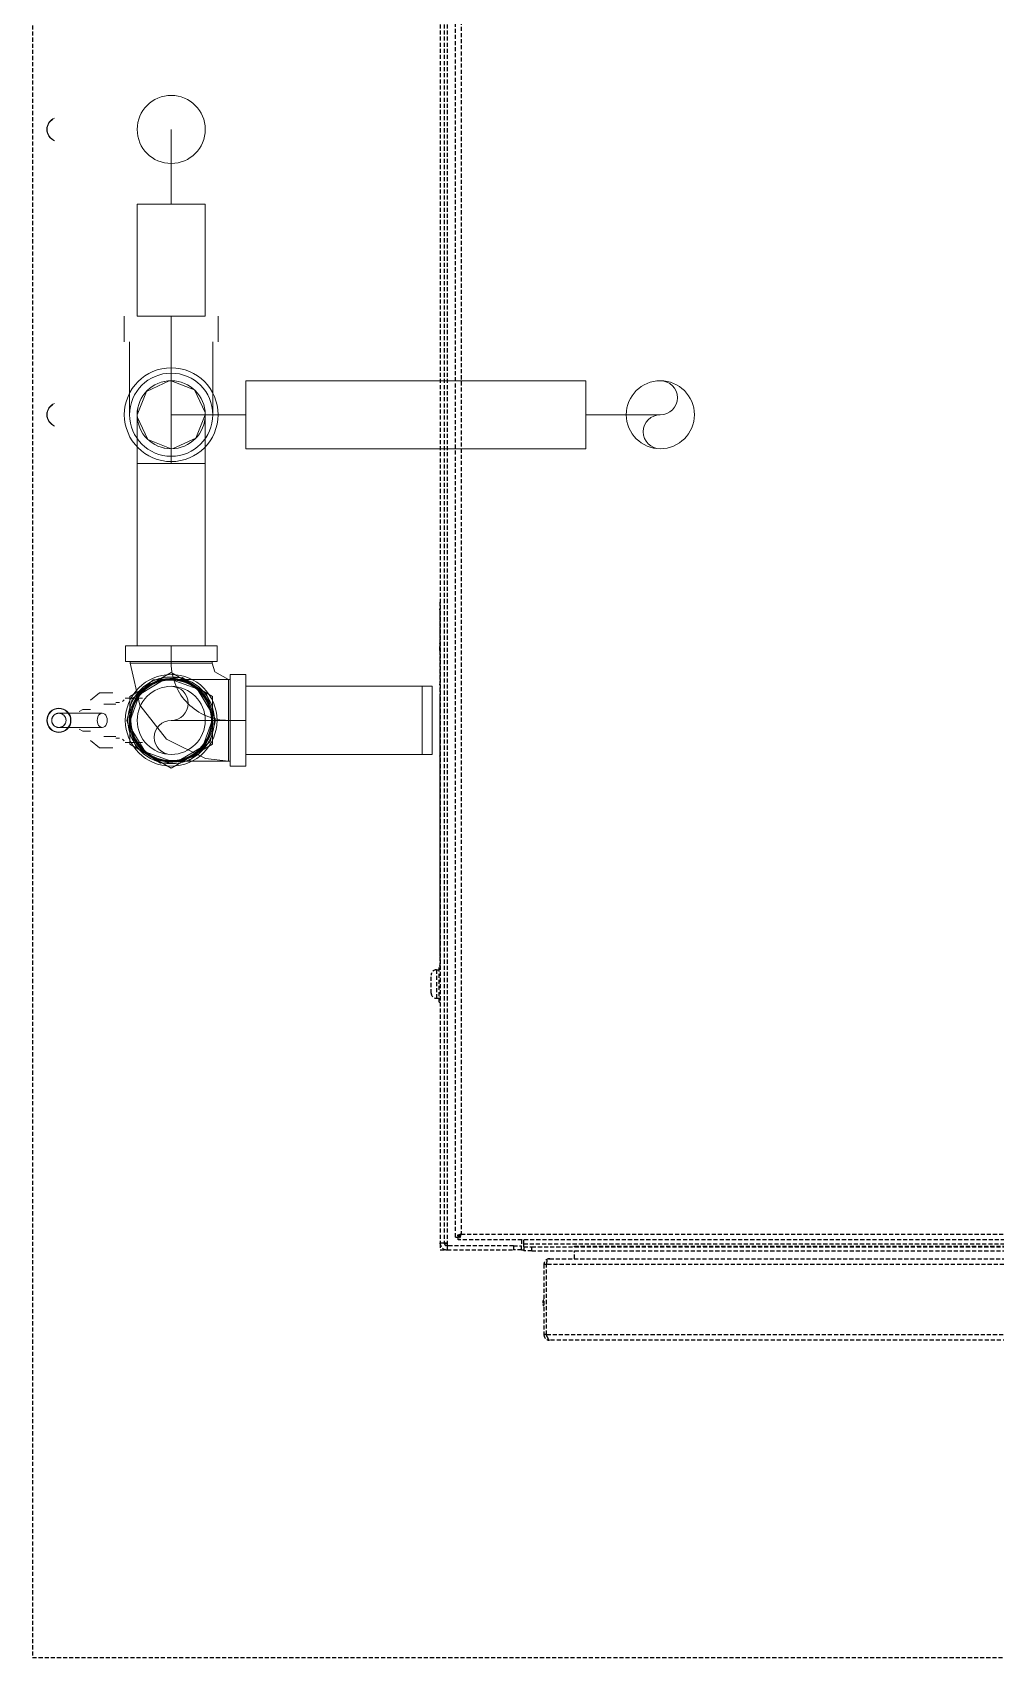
# Model space of a CAD drawing. Extents: x -76427 to 292734, y -42117 to 131250.
# Drawn here: x 6475 to 6948, y 10345 to 11142 of the extents above; entities that cross this region are included whole.
import ezdxf

# ---------------------------------------------------------------- set-up
doc = ezdxf.new("R2010")
doc.units = 0
doc.header["$LTSCALE"] = 10
doc.linetypes.add('XFM7P10PV$0$中心', pattern=[29.999999, 12, -6, 6, -6])
doc.linetypes.add('XFM7Q10PV-200K$0$18P6-XFM7QB2-PV$0$HIDDEN', pattern=[0.3, 0.2, -0.1])
for name, color, linetype, lineweight in [('XFM7P10PV$0$M-PIPE-12C CHILLED WATER RETURN', 252, 'Continuous', 9), ('XFM7P10PV$0$M-PIPE-12C CHILLED WATER SUPPLY', 252, 'Continuous', 9), ('XFM7P10PV$0$M-PIPE-CNTR-12C CHILLED WATER RETURN', 252, 'XFM7P10PV$0$中心', 9), ('XFM7P10PV$0$M-PIPE-CNTR-12C CHILLED WATER SUPPLY', 252, 'XFM7P10PV$0$中心', 9)]:
    doc.layers.add(name, color=color, linetype=linetype, lineweight=lineweight)
doc.layers.add('XFM7Q10PV-200K$0$PV-EQ(FUTURE)', color=252, linetype='XFM7Q10PV-200K$0$18P6-XFM7QB2-PV$0$HIDDEN')

# ---------------------------------------------------------------- blocks, each defined once
blk = doc.blocks.new('XFM7Q10PV-200K$0$PV-主機 - Mega-V57-CUB_L40')
for p, q in [((-798.96, 1444.4), (-790.08, 1444.4)), ((-922.02, 1440), (-925.02, 1440)), ((-925.02, 1440), (-925.02, 1436.5)), ((-925.02, 1436.5), (-925.02, 1404)), ((-923.02, 1436.5), (-925.02, 1436.5)), ((-923.02, 1404), (-923.02, 1436.5)), ((-921.52, 1436.5), (-923.02, 1436.5)), ((-922.02, 1439.96), (-922.02, 1440)), ((-922.02, 1440), (-921.52, 1440)), ((-922.02, 1436.5), (-922.02, 1437.91)), ((-921.52, 1440), (-921.52, 1438)), ((921.48, 1440), (-921.52, 1440)), ((-921.52, 1438), (-921.52, 1436.5)), ((921.48, 1438), (-921.52, 1438)), ((921.48, 1436.5), (-921.52, 1436.5)), ((-803.42, 1440.5), (-785.62, 1440.5)), ((-803.42, 1440.5), (-803.42, 1440)), ((-787.52, 1441.84), (-801.52, 1441.84)), ((-801.52, 1441.84), (-801.52, 1440.5)), ((-787.52, 1441.84), (-787.52, 1440.5)), ((-785.62, 1440.5), (-785.62, 1440)), ((-607.05, 1440.09), (-785.62, 1440.09)), ((-781.09, 1440.1), (-781.65, 1440.1)), ((-781.65, 1440.09), (-781.65, 1440.1)), ((-781.09, 1440.09), (-781.09, 1440.1)), ((-780.66, 1440.09), (-780.66, 1440.1)), ((-780.16, 1440.09), (-780.16, 1440.1)), ((-779.08, 1440.1), (-779.53, 1440.1)), ((-779.53, 1440.09), (-779.53, 1440.1)), ((-779.08, 1440.09), (-779.08, 1440.1)), ((-778.49, 1440.09), (-778.49, 1440.1)), ((-777.18, 1440.09), (-777.18, 1440.1)), ((-775.82, 1440.09), (-775.82, 1440.1)), ((-775.24, 1440.09), (-775.24, 1440.1)), ((-774.24, 1440.09), (-774.24, 1440.1)), ((-772.88, 1440.1), (-773.37, 1440.1)), ((-773.37, 1440.09), (-773.37, 1440.1)), ((-772.88, 1440.09), (-772.88, 1440.1)), ((-772.46, 1440.09), (-772.46, 1440.1)), ((-772.41, 1440.1), (-772.46, 1440.1)), ((-772.41, 1440.09), (-772.41, 1440.1)), ((-771.25, 1440.09), (-771.25, 1440.1)), ((-769.93, 1440.09), (-769.93, 1440.1)), ((-768.83, 1440.1), (-769.32, 1440.1)), ((-769.32, 1440.09), (-769.32, 1440.1)), ((-768.83, 1440.09), (-768.83, 1440.1)), ((-768.06, 1440.09), (-768.06, 1440.1)), ((-767.49, 1440.09), (-767.49, 1440.1)), ((-766.97, 1440.1), (-767.46, 1440.1)), ((-767.46, 1440.09), (-767.46, 1440.1)), ((-766.97, 1440.09), (-766.97, 1440.1)), ((-766.41, 1440.09), (-766.41, 1440.1)), ((-765.05, 1440.09), (-765.05, 1440.1)), ((-764.14, 1440.09), (-764.14, 1440.1)), ((-763.69, 1440.09), (-763.69, 1440.1)), ((-763.46, 1440.09), (-763.46, 1440.1)), ((-763.39, 1440.1), (-763.46, 1440.1)), ((-762.9, 1440.1), (-763.39, 1440.1)), ((-763.39, 1440.09), (-763.39, 1440.1)), ((-762.41, 1440.1), (-762.9, 1440.1)), ((-762.9, 1440.09), (-762.9, 1440.1)), ((-762.05, 1440.1), (-762.41, 1440.1)), ((-762.41, 1440.09), (-762.41, 1440.1)), ((-762.05, 1440.09), (-762.05, 1440.1)), ((-760.19, 1440.09), (-760.19, 1440.1)), ((-760.08, 1440.09), (-760.08, 1440.1)), ((-758.93, 1440.09), (-758.93, 1440.1)), ((-758.19, 1440.09), (-758.19, 1440.1)), ((-757.86, 1440.09), (-757.86, 1440.1)), ((-757.78, 1440.1), (-757.86, 1440.1)), ((-757.78, 1440.09), (-757.78, 1440.1)), ((-757.37, 1440.09), (-757.37, 1440.1)), ((-757.22, 1440.09), (-757.22, 1440.1)), ((-757.19, 1440.09), (-757.19, 1440.1)), ((-707.05, 1440.14), (-757.05, 1440.14)), ((-757.05, 1440.1), (-757.05, 1440.14)), ((-756.1, 1440.09), (-756.1, 1440.1)), ((-754.79, 1440.09), (-754.79, 1440.1)), ((-754.71, 1440.09), (-754.71, 1440.1)), ((-754.28, 1440.09), (-754.28, 1440.1)), ((-752.83, 1440.1), (-753.39, 1440.1)), ((-753.39, 1440.09), (-753.39, 1440.1)), ((-752.83, 1440.09), (-752.83, 1440.1)), ((-751.94, 1440.1), (-752.3, 1440.1)), ((-752.3, 1440.09), (-752.3, 1440.1)), ((-751.94, 1440.09), (-751.94, 1440.1)), ((-750.94, 1440.09), (-750.94, 1440.1)), ((-749.58, 1440.1), (-750.08, 1440.1)), ((-750.08, 1440.09), (-750.08, 1440.1)), ((-749.16, 1440.1), (-749.58, 1440.1)), ((-749.58, 1440.09), (-749.58, 1440.1)), ((-749.16, 1440.09), (-749.16, 1440.1)), ((-749.11, 1440.1), (-749.16, 1440.1)), ((-749.11, 1440.09), (-749.11, 1440.1)), ((-747.96, 1440.09), (-747.96, 1440.1)), ((-746.02, 1440.1), (-746.64, 1440.1)), ((-746.64, 1440.09), (-746.64, 1440.1)), ((-745.53, 1440.1), (-746.02, 1440.1)), ((-746.02, 1440.09), (-746.02, 1440.1)), ((-745.53, 1440.09), (-745.53, 1440.1)), ((-744.76, 1440.09), (-744.76, 1440.1)), ((-744.19, 1440.09), (-744.19, 1440.1)), ((-743.67, 1440.1), (-744.16, 1440.1)), ((-744.16, 1440.09), (-744.16, 1440.1)), ((-743.35, 1440.1), (-743.67, 1440.1)), ((-743.67, 1440.09), (-743.67, 1440.1)), ((-743.35, 1440.09), (-743.35, 1440.1)), ((-743.11, 1440.09), (-743.11, 1440.1)), ((-741.75, 1440.09), (-741.75, 1440.1)), ((-740.84, 1440.09), (-740.84, 1440.1)), ((-740.17, 1440.1), (-740.4, 1440.1)), ((-740.4, 1440.09), (-740.4, 1440.1)), ((-740.17, 1440.09), (-740.17, 1440.1)), ((-740.09, 1440.1), (-740.17, 1440.1)), ((-739.61, 1440.1), (-740.09, 1440.1)), ((-740.09, 1440.09), (-740.09, 1440.1)), ((-739.11, 1440.1), (-739.61, 1440.1)), ((-739.61, 1440.09), (-739.61, 1440.1)), ((-738.75, 1440.1), (-739.11, 1440.1)), ((-739.11, 1440.09), (-739.11, 1440.1)), ((-737.77, 1440.1), (-738.75, 1440.1)), ((-738.75, 1440.09), (-738.75, 1440.1)), ((-737.77, 1440.09), (-737.77, 1440.1)), ((-737.51, 1440.09), (-737.51, 1440.1)), ((-737.06, 1440.1), (-737.42, 1440.1)), ((-737.42, 1440.09), (-737.42, 1440.1)), ((-737.06, 1440.09), (-737.06, 1440.1)), ((-736.99, 1440.1), (-737.06, 1440.1)), ((-736.5, 1440.1), (-736.99, 1440.1)), ((-736.99, 1440.09), (-736.99, 1440.1)), ((-736.01, 1440.1), (-736.5, 1440.1)), ((-736.5, 1440.09), (-736.5, 1440.1)), ((-735.65, 1440.1), (-736.01, 1440.1)), ((-736.01, 1440.09), (-736.01, 1440.1)), ((-735.65, 1440.09), (-735.65, 1440.1)), ((-735.35, 1440.1), (-735.56, 1440.1)), ((-735.56, 1440.09), (-735.56, 1440.1)), ((-735.35, 1440.09), (-735.35, 1440.1)), ((-733.99, 1440.09), (-733.99, 1440.1)), ((-733.08, 1440.09), (-733.08, 1440.1)), ((-732.19, 1440.1), (-732.64, 1440.1)), ((-732.64, 1440.09), (-732.64, 1440.1)), ((-732.06, 1440.1), (-732.19, 1440.1)), ((-732.19, 1440.09), (-732.19, 1440.1)), ((-732.06, 1440.09), (-732.06, 1440.1)), ((-732.04, 1440.09), (-732.04, 1440.1)), ((-731.08, 1440.09), (-731.08, 1440.1)), ((-729.71, 1440.1), (-730.16, 1440.1)), ((-730.16, 1440.09), (-730.16, 1440.1)), ((-728.47, 1440.1), (-729.71, 1440.1)), ((-729.71, 1440.09), (-729.71, 1440.1)), ((-728.47, 1440.09), (-728.47, 1440.1)), ((-727.59, 1440.1), (-728.12, 1440.1)), ((-728.12, 1440.09), (-728.12, 1440.1)), ((-727.59, 1440.09), (-727.59, 1440.1)), ((-726.23, 1440.09), (-726.23, 1440.1)), ((-725.32, 1440.09), (-725.32, 1440.1)), ((-724.76, 1440.1), (-724.87, 1440.1)), ((-724.87, 1440.09), (-724.87, 1440.1)), ((-724.76, 1440.09), (-724.76, 1440.1)), ((-724.28, 1440.1), (-724.4, 1440.1)), ((-724.4, 1440.09), (-724.4, 1440.1)), ((-723.79, 1440.1), (-724.28, 1440.1)), ((-724.28, 1440.09), (-724.28, 1440.1)), ((-723.79, 1440.09), (-723.79, 1440.1)), ((-722.99, 1440.09), (-722.99, 1440.1)), ((-721.04, 1440.1), (-721.77, 1440.1)), ((-721.77, 1440.09), (-721.77, 1440.1)), ((-721.04, 1440.09), (-721.04, 1440.1)), ((-719.53, 1440.1), (-720.68, 1440.1)), ((-720.68, 1440.09), (-720.68, 1440.1)), ((-718.97, 1440.1), (-719.53, 1440.1)), ((-719.53, 1440.09), (-719.53, 1440.1)), ((-718.97, 1440.09), (-718.97, 1440.1)), ((-718.83, 1440.1), (-718.94, 1440.1)), ((-718.94, 1440.09), (-718.94, 1440.1)), ((-718.27, 1440.1), (-718.83, 1440.1)), ((-718.83, 1440.09), (-718.83, 1440.1)), ((-718.27, 1440.09), (-718.27, 1440.1)), ((-718.15, 1440.09), (-718.15, 1440.1)), ((-717, 1440.09), (-717, 1440.1)), ((-716.27, 1440.09), (-716.27, 1440.1)), ((-715.94, 1440.09), (-715.94, 1440.1)), ((-715.86, 1440.1), (-715.94, 1440.1)), ((-715.46, 1440.1), (-715.86, 1440.1)), ((-715.86, 1440.09), (-715.86, 1440.1)), ((-715.46, 1440.09), (-715.46, 1440.1)), ((-715.3, 1440.09), (-715.3, 1440.1)), ((-715.27, 1440.09), (-715.27, 1440.1)), ((-714.31, 1440.09), (-714.31, 1440.1)), ((-712.95, 1440.1), (-713.39, 1440.1)), ((-713.39, 1440.09), (-713.39, 1440.1)), ((-712.7, 1440.1), (-712.95, 1440.1)), ((-712.95, 1440.09), (-712.95, 1440.1)), ((-712.14, 1440.1), (-712.7, 1440.1)), ((-712.7, 1440.09), (-712.7, 1440.1)), ((-712.14, 1440.09), (-712.14, 1440.1)), ((-711.4, 1440.1), (-711.52, 1440.1)), ((-711.52, 1440.09), (-711.52, 1440.1)), ((-711.4, 1440.09), (-711.4, 1440.1)), ((-710.08, 1440.09), (-710.08, 1440.1)), ((-708.73, 1440.09), (-708.73, 1440.1)), ((-708.49, 1440.09), (-708.49, 1440.1)), ((-708.47, 1440.09), (-708.47, 1440.1)), ((-708.43, 1440.1), (-708.47, 1440.1)), ((-708.43, 1440.09), (-708.43, 1440.1)), ((-707.27, 1440.09), (-707.27, 1440.1)), ((-707.05, 1440.1), (-707.05, 1440.14)), ((-705.95, 1440.09), (-705.95, 1440.1)), ((-705.49, 1440.09), (-705.49, 1440.1)), ((-705.34, 1440.09), (-705.34, 1440.1)), ((-705.32, 1440.09), (-705.32, 1440.1)), ((-704.22, 1440.09), (-704.22, 1440.1)), ((-702.91, 1440.09), (-702.91, 1440.1)), ((-702.83, 1440.09), (-702.83, 1440.1)), ((-702.82, 1440.09), (-702.82, 1440.1)), ((-702.36, 1440.09), (-702.36, 1440.1)), ((-701.61, 1440.09), (-701.61, 1440.1)), ((-701.12, 1440.1), (-701.56, 1440.1)), ((-701.56, 1440.09), (-701.56, 1440.1)), ((-701.12, 1440.09), (-701.12, 1440.1)), ((-700.65, 1440.09), (-700.65, 1440.1)), ((-699.58, 1440.1), (-700.02, 1440.1)), ((-700.02, 1440.09), (-700.02, 1440.1)), ((-699.58, 1440.09), (-699.58, 1440.1)), ((-698.93, 1440.09), (-698.93, 1440.1)), ((-698.32, 1440.1), (-698.81, 1440.1)), ((-698.81, 1440.09), (-698.81, 1440.1)), ((-698.32, 1440.09), (-698.32, 1440.1)), ((-697.56, 1440.09), (-697.56, 1440.1)), ((-696.99, 1440.09), (-696.99, 1440.1)), ((-696.47, 1440.1), (-696.96, 1440.1)), ((-696.96, 1440.09), (-696.96, 1440.1)), ((-695.98, 1440.1), (-696.47, 1440.1)), ((-696.47, 1440.09), (-696.47, 1440.1)), ((-695.81, 1440.1), (-695.98, 1440.1)), ((-695.98, 1440.09), (-695.98, 1440.1)), ((-695.81, 1440.09), (-695.81, 1440.1)), ((-695.69, 1440.09), (-695.69, 1440.1)), ((-694.19, 1440.09), (-694.19, 1440.1)), ((-692.78, 1440.09), (-692.78, 1440.1)), ((-692.64, 1440.1), (-692.78, 1440.1)), ((-692.64, 1440.09), (-692.64, 1440.1)), ((-692.48, 1440.09), (-692.48, 1440.1)), ((-691.74, 1440.09), (-691.74, 1440.1)), ((-691.41, 1440.09), (-691.41, 1440.1)), ((-691.33, 1440.1), (-691.41, 1440.1)), ((-691.28, 1440.1), (-691.33, 1440.1)), ((-691.33, 1440.09), (-691.33, 1440.1)), ((-690.93, 1440.1), (-691.28, 1440.1)), ((-691.28, 1440.09), (-691.28, 1440.1)), ((-690.79, 1440.1), (-690.93, 1440.1)), ((-690.93, 1440.09), (-690.93, 1440.1)), ((-690.79, 1440.09), (-690.79, 1440.1)), ((-690.72, 1440.1), (-690.79, 1440.1)), ((-690.23, 1440.1), (-690.72, 1440.1)), ((-690.72, 1440.09), (-690.72, 1440.1)), ((-689.74, 1440.1), (-690.23, 1440.1)), ((-690.23, 1440.09), (-690.23, 1440.1)), ((-689.37, 1440.1), (-689.74, 1440.1)), ((-689.74, 1440.09), (-689.74, 1440.1)), ((-689.37, 1440.09), (-689.37, 1440.1)), ((-689.07, 1440.09), (-689.07, 1440.1)), ((-687.72, 1440.09), (-687.72, 1440.1)), ((-686.81, 1440.09), (-686.81, 1440.1)), ((-686.28, 1440.1), (-686.36, 1440.1)), ((-686.36, 1440.09), (-686.36, 1440.1)), ((-686.28, 1440.09), (-686.28, 1440.1)), ((-685.2, 1440.1), (-685.73, 1440.1)), ((-685.73, 1440.09), (-685.73, 1440.1)), ((-683.12, 1440.1), (-685.2, 1440.1)), ((-685.2, 1440.09), (-685.2, 1440.1)), ((-682.59, 1440.1), (-683.12, 1440.1)), ((-683.12, 1440.09), (-683.12, 1440.1)), ((-682.59, 1440.09), (-682.59, 1440.1)), ((-682.02, 1440.09), (-682.02, 1440.1)), ((-680.67, 1440.1), (-681.16, 1440.1)), ((-681.16, 1440.09), (-681.16, 1440.1)), ((-680.25, 1440.1), (-680.67, 1440.1)), ((-680.67, 1440.09), (-680.67, 1440.1)), ((-680.25, 1440.09), (-680.25, 1440.1)), ((-680.18, 1440.1), (-680.25, 1440.1)), ((-680.1, 1440.1), (-680.18, 1440.1)), ((-680.18, 1440.09), (-680.18, 1440.1)), ((-679.54, 1440.1), (-680.1, 1440.1)), ((-680.1, 1440.09), (-680.1, 1440.1)), ((-679.54, 1440.09), (-679.54, 1440.1)), ((-679.2, 1440.1), (-679.54, 1440.1)), ((-678.84, 1440.1), (-679.2, 1440.1)), ((-679.2, 1440.09), (-679.2, 1440.1)), ((-678.69, 1440.1), (-678.84, 1440.1)), ((-678.84, 1440.09), (-678.84, 1440.1)), ((-678.63, 1440.1), (-678.69, 1440.1)), ((-678.69, 1440.09), (-678.69, 1440.1)), ((-678.63, 1440.09), (-678.63, 1440.1)), ((-676.99, 1440.09), (-676.99, 1440.1)), ((-674.99, 1440.09), (-674.99, 1440.1)), ((-674.24, 1440.1), (-674.29, 1440.1)), ((-674.29, 1440.09), (-674.29, 1440.1)), ((-674.29, 1440.1), (-674.29, 1440.1)), ((-674.29, 1440.09), (-674.29, 1440.1)), ((-673.73, 1440.1), (-674.24, 1440.1)), ((-674.24, 1440.09), (-674.24, 1440.1)), ((-671.63, 1440.1), (-673.73, 1440.1)), ((-673.73, 1440.09), (-673.73, 1440.1)), ((-671.09, 1440.1), (-671.63, 1440.1)), ((-671.63, 1440.09), (-671.63, 1440.1)), ((-670.89, 1440.1), (-671.09, 1440.1)), ((-671.09, 1440.09), (-671.09, 1440.1)), ((-670.4, 1440.1), (-670.89, 1440.1)), ((-670.89, 1440.09), (-670.89, 1440.1)), ((-670.4, 1440.09), (-670.4, 1440.1)), ((-669.63, 1440.1), (-670.16, 1440.1)), ((-670.16, 1440.09), (-670.16, 1440.1)), ((-669.63, 1440.09), (-669.63, 1440.1)), ((-669.07, 1440.09), (-669.07, 1440.1)), ((-668.66, 1440.1), (-669.04, 1440.1)), ((-669.04, 1440.09), (-669.04, 1440.1)), ((-668.15, 1440.1), (-668.66, 1440.1)), ((-668.66, 1440.09), (-668.66, 1440.1)), ((-666.05, 1440.1), (-668.15, 1440.1)), ((-668.15, 1440.09), (-668.15, 1440.1)), ((-665.51, 1440.1), (-666.05, 1440.1)), ((-666.05, 1440.09), (-666.05, 1440.1)), ((-665.51, 1440.09), (-665.51, 1440.1)), ((-665.24, 1440.1), (-665.27, 1440.1)), ((-665.27, 1440.09), (-665.27, 1440.1)), ((-665.24, 1440.09), (-665.24, 1440.1)), ((-665.01, 1440.1), (-665.24, 1440.1)), ((-664.68, 1440.1), (-665.01, 1440.1)), ((-665.01, 1440.09), (-665.01, 1440.1)), ((-664.68, 1440.09), (-664.68, 1440.1)), ((-661.49, 1440.1), (-663.26, 1440.1)), ((-663.26, 1440.09), (-663.26, 1440.1)), ((-661.49, 1440.09), (-661.49, 1440.1)), ((-659.42, 1440.1), (-661.05, 1440.1)), ((-661.05, 1440.09), (-661.05, 1440.1)), ((-658.85, 1440.1), (-659.42, 1440.1)), ((-659.42, 1440.09), (-659.42, 1440.1)), ((-658.85, 1440.09), (-658.85, 1440.1)), ((-657.31, 1440.1), (-658.85, 1440.1)), ((-657.31, 1440.09), (-657.31, 1440.1)), ((-656.73, 1440.1), (-657.26, 1440.1)), ((-657.26, 1440.09), (-657.26, 1440.1)), ((-656.1, 1440.1), (-656.73, 1440.1)), ((-656.73, 1440.09), (-656.73, 1440.1)), ((-656.1, 1440.09), (-656.1, 1440.1)), ((-655.9, 1440.09), (-655.9, 1440.1)), ((-655.02, 1440.1), (-655.59, 1440.1)), ((-655.59, 1440.09), (-655.59, 1440.1)), ((-654.38, 1440.1), (-655.02, 1440.1)), ((-655.02, 1440.09), (-655.02, 1440.1)), ((-653.62, 1440.1), (-654.38, 1440.1)), ((-654.38, 1440.09), (-654.38, 1440.1)), ((-653.62, 1440.09), (-653.62, 1440.1)), ((-653.44, 1440.09), (-653.44, 1440.1)), ((-652.67, 1440.1), (-653.27, 1440.1)), ((-653.27, 1440.09), (-653.27, 1440.1)), ((-652.12, 1440.1), (-652.67, 1440.1)), ((-652.67, 1440.09), (-652.67, 1440.1)), ((-652.04, 1440.1), (-652.12, 1440.1)), ((-652.12, 1440.09), (-652.12, 1440.1)), ((-652.04, 1440.09), (-652.04, 1440.1)), ((-647.59, 1440.1), (-647.32, 1440.1)), ((-647.59, 1440.09), (-647.59, 1440.1)), ((-630.78, 1440.1), (-647.32, 1440.1)), ((-647.32, 1440.09), (-647.32, 1440.1)), ((-630.78, 1440.1), (-627.32, 1440.1)), ((-630.78, 1440.09), (-630.78, 1440.1)), ((-627.32, 1440.09), (-627.32, 1440.1)), ((-610.78, 1440.1), (-627.32, 1440.1)), ((-610.78, 1440.1), (-610.51, 1440.1)), ((-610.78, 1440.09), (-610.78, 1440.1)), ((-610.51, 1440.09), (-610.51, 1440.1)), ((-607.05, 1440), (-607.05, 1440.09)), ((-920.02, 1431.18), (-918.77, 1431.18)), ((-920.02, 598.82), (-920.02, 1431.18)), ((-918.42, 1431.18), (-918.77, 1431.18)), ((-918.7, 1432.5), (-918.7, 1431.25)), ((-918.7, 1432.5), (918.65, 1432.5)), ((-917.27, 1429.75), (-917.27, 600.25)), ((917.23, 1429.75), (-917.27, 1429.75)), ((-925.02, 1400), (-925.02, 1404)), ((-923.02, 1404), (-925.02, 1404)), ((-923.02, 1404), (-923.02, 1400)), ((-925.52, 1395), (-925.52, 1399)), ((-923.52, 1399), (-925.52, 1399)), ((-925.02, 1400), (-925.02, 1399)), ((-925.02, 1400), (-923.02, 1400)), ((-923.52, 1399), (-923.52, 1395)), ((-923.52, 1399), (-922.02, 1399)), ((-920.02, 1400), (-923.02, 1400)), ((-922.02, 1399), (-920.02, 1399)), ((-922.02, 1399), (-922.02, -1369)), ((-932.07, 1389.05), (-966.57, 1389.05)), ((-966.57, 1387.8), (-966.57, 1389.05)), ((-966.57, 1387.8), (-932.07, 1387.8)), ((-966.57, 1387.73), (-932.07, 1387.73)), ((-966.57, 1387.73), (-966.57, 740.37)), ((-956.23, 1387.73), (-956.05, 1387.8)), ((-952.84, 1389.05), (-951.78, 1389.46)), ((-932.07, 1387.8), (-932.07, 1389.05)), ((-932.07, 740.37), (-932.07, 1387.73)), ((-925.52, 1395), (-923.52, 1395)), ((-925.52, 1395), (-925.52, -1365)), ((-923.52, 1395), (-923.52, -1365)), ((-969.32, 741.8), (-969.32, 1386.3)), ((-929.33, 1386.3), (-929.32, 1386.3)), ((-929.32, 1386.23), (-929.32, 1386.3)), ((-929.32, 1386.23), (-929.32, 741.87)), ((-929.32, 1374.05), (-925.52, 1374.05)), ((-923.52, 1374.05), (-923.07, 1374.05)), ((-923.07, 1374.05), (-923.07, 754.05))]:
    blk.add_line(p, q)
for centre, radius, start, end in [((-798.96, 1441.84), 2.56, 90, 180), ((-790.08, 1441.84), 2.56, 0, 90), ((-921.52, 1436.5), 3.5, 90, 180), ((-921.52, 1436.5), 1.5, 90, 180), ((-950.87, 1387.13), 2.5, 50.08863, 111.26527), ((-950.87, 1387.13), 2.5, 13.81299, 15.48808), ((-932.07, 1386.3), 1.5, 68.99735, 90)]:
    blk.add_arc(centre, radius, start, end)
for start_param, end_param in [(1.109851, 1.140869), (0, 0.450865)]:
    blk.add_ellipse((-950.87, 1387.13), major_axis=(-0.91, 2.33), ratio=0.45399, start_param=start_param, end_param=end_param)
for points in [[(-780.16, 1440.1), (-780.4, 1440.1), (-780.66, 1440.1)], [(-779.53, 1440.1), (-779.69, 1440.1), (-779.98, 1440.1), (-780.16, 1440.1)], [(-777.18, 1440.1), (-777.75, 1440.1), (-778.2, 1440.1), (-778.49, 1440.1)], [(-775.82, 1440.1), (-776.12, 1440.1), (-776.57, 1440.1), (-777.18, 1440.1)], [(-774.24, 1440.1), (-774.56, 1440.1), (-775.03, 1440.1), (-775.16, 1440.1), (-775.24, 1440.1)], [(-773.37, 1440.1), (-773.71, 1440.1), (-774.24, 1440.1)], [(-771.25, 1440.1), (-771.73, 1440.1), (-772.33, 1440.1), (-772.41, 1440.1)], [(-769.93, 1440.1), (-770.06, 1440.1), (-770.25, 1440.1), (-770.88, 1440.1), (-771.25, 1440.1)], [(-768.06, 1440.1), (-768.28, 1440.1), (-768.67, 1440.1), (-768.76, 1440.1), (-768.83, 1440.1)], [(-767.49, 1440.1), (-767.54, 1440.1), (-767.84, 1440.1), (-768.06, 1440.1)], [(-767.46, 1440.1), (-767.47, 1440.1), (-767.49, 1440.1)], [(-765.05, 1440.1), (-765.65, 1440.1), (-766.1, 1440.1), (-766.41, 1440.1)], [(-764.14, 1440.1), (-764.51, 1440.1), (-765.05, 1440.1)], [(-763.69, 1440.1), (-763.87, 1440.1), (-764.14, 1440.1)], [(-760.08, 1440.1), (-760.15, 1440.1), (-760.19, 1440.1)], [(-758.93, 1440.1), (-759.27, 1440.1), (-759.79, 1440.1), (-760.03, 1440.1), (-760.08, 1440.1)], [(-758.19, 1440.1), (-758.31, 1440.1), (-758.7, 1440.1), (-758.93, 1440.1)], [(-757.86, 1440.1), (-757.93, 1440.1), (-758.04, 1440.1), (-758.19, 1440.1)], [(-757.22, 1440.1), (-757.24, 1440.1), (-757.28, 1440.1), (-757.37, 1440.1)], [(-757.19, 1440.1), (-757.21, 1440.1), (-757.22, 1440.1)], [(-756.1, 1440.1), (-756.47, 1440.1), (-756.93, 1440.1), (-757.15, 1440.1), (-757.19, 1440.1)], [(-754.79, 1440.1), (-754.85, 1440.1), (-755.16, 1440.1), (-755.72, 1440.1), (-756.1, 1440.1)], [(-754.71, 1440.1), (-754.74, 1440.1), (-754.79, 1440.1)], [(-750.94, 1440.1), (-751.26, 1440.1), (-751.74, 1440.1), (-751.86, 1440.1), (-751.94, 1440.1)], [(-750.08, 1440.1), (-750.42, 1440.1), (-750.94, 1440.1)], [(-747.96, 1440.1), (-748.43, 1440.1), (-749.03, 1440.1), (-749.11, 1440.1)], [(-746.64, 1440.1), (-746.76, 1440.1), (-746.95, 1440.1), (-747.58, 1440.1), (-747.96, 1440.1)], [(-744.76, 1440.1), (-744.98, 1440.1), (-745.37, 1440.1), (-745.46, 1440.1), (-745.53, 1440.1)], [(-744.19, 1440.1), (-744.24, 1440.1), (-744.54, 1440.1), (-744.76, 1440.1)], [(-744.16, 1440.1), (-744.18, 1440.1), (-744.19, 1440.1)], [(-741.75, 1440.1), (-742.35, 1440.1), (-742.81, 1440.1), (-743.11, 1440.1)], [(-740.84, 1440.1), (-741.21, 1440.1), (-741.75, 1440.1)], [(-740.4, 1440.1), (-740.57, 1440.1), (-740.84, 1440.1)], [(-737.42, 1440.1), (-737.47, 1440.1), (-737.51, 1440.1)], [(-735.56, 1440.1), (-735.61, 1440.1), (-735.65, 1440.1)], [(-733.99, 1440.1), (-734.59, 1440.1), (-735.05, 1440.1), (-735.35, 1440.1)], [(-733.08, 1440.1), (-733.46, 1440.1), (-733.99, 1440.1)], [(-732.64, 1440.1), (-732.81, 1440.1), (-733.08, 1440.1)], [(-732.04, 1440.1), (-732.05, 1440.1), (-732.06, 1440.1)], [(-731.08, 1440.1), (-731.34, 1440.1), (-731.77, 1440.1), (-731.99, 1440.1), (-732.04, 1440.1)], [(-730.16, 1440.1), (-730.48, 1440.1), (-731.08, 1440.1)], [(-726.23, 1440.1), (-726.83, 1440.1), (-727.28, 1440.1), (-727.59, 1440.1)], [(-725.32, 1440.1), (-725.69, 1440.1), (-726.23, 1440.1)], [(-724.87, 1440.1), (-725.05, 1440.1), (-725.32, 1440.1)], [(-724.4, 1440.1), (-724.59, 1440.1), (-724.76, 1440.1)], [(-722.99, 1440.1), (-723.25, 1440.1), (-723.66, 1440.1), (-723.79, 1440.1)], [(-721.77, 1440.1), (-721.88, 1440.1), (-722.06, 1440.1), (-722.63, 1440.1), (-722.99, 1440.1)], [(-720.68, 1440.1), (-720.85, 1440.1), (-721.04, 1440.1)], [(-718.94, 1440.1), (-718.96, 1440.1), (-718.97, 1440.1)], [(-718.15, 1440.1), (-718.22, 1440.1), (-718.27, 1440.1)], [(-717, 1440.1), (-717.35, 1440.1), (-717.86, 1440.1), (-718.11, 1440.1), (-718.15, 1440.1)], [(-716.27, 1440.1), (-716.38, 1440.1), (-716.78, 1440.1), (-717, 1440.1)], [(-715.94, 1440.1), (-716.01, 1440.1), (-716.12, 1440.1), (-716.27, 1440.1)], [(-715.3, 1440.1), (-715.38, 1440.1), (-715.46, 1440.1)], [(-715.27, 1440.1), (-715.29, 1440.1), (-715.3, 1440.1)], [(-714.31, 1440.1), (-714.57, 1440.1), (-715.01, 1440.1), (-715.23, 1440.1), (-715.27, 1440.1)], [(-713.39, 1440.1), (-713.71, 1440.1), (-714.31, 1440.1)], [(-710.08, 1440.1), (-710.66, 1440.1), (-711.1, 1440.1), (-711.4, 1440.1)], [(-708.73, 1440.1), (-709.03, 1440.1), (-709.48, 1440.1), (-710.08, 1440.1)], [(-708.47, 1440.1), (-708.48, 1440.1), (-708.49, 1440.1)], [(-707.27, 1440.1), (-707.74, 1440.1), (-708.34, 1440.1), (-708.43, 1440.1)], [(-705.95, 1440.1), (-706.07, 1440.1), (-706.26, 1440.1), (-706.89, 1440.1), (-707.27, 1440.1)], [(-705.49, 1440.1), (-705.69, 1440.1), (-705.95, 1440.1)], [(-705.34, 1440.1), (-705.36, 1440.1), (-705.4, 1440.1), (-705.49, 1440.1)], [(-705.32, 1440.1), (-705.33, 1440.1), (-705.34, 1440.1)], [(-704.22, 1440.1), (-704.59, 1440.1), (-705.05, 1440.1), (-705.27, 1440.1), (-705.32, 1440.1)], [(-702.91, 1440.1), (-702.98, 1440.1), (-703.28, 1440.1), (-703.84, 1440.1), (-704.22, 1440.1)], [(-702.83, 1440.1), (-702.86, 1440.1), (-702.91, 1440.1)], [(-702.82, 1440.1), (-702.82, 1440.1), (-702.83, 1440.1)], [(-702.36, 1440.1), (-702.57, 1440.1), (-702.82, 1440.1)], [(-701.61, 1440.1), (-701.68, 1440.1), (-702.04, 1440.1), (-702.36, 1440.1)], [(-701.56, 1440.1), (-701.58, 1440.1), (-701.61, 1440.1)], [(-700.65, 1440.1), (-700.88, 1440.1), (-701.12, 1440.1)], [(-700.02, 1440.1), (-700.19, 1440.1), (-700.48, 1440.1), (-700.65, 1440.1)], [(-698.93, 1440.1), (-699.21, 1440.1), (-699.58, 1440.1)], [(-698.81, 1440.1), (-698.87, 1440.1), (-698.93, 1440.1)], [(-697.56, 1440.1), (-697.77, 1440.1), (-698.16, 1440.1), (-698.26, 1440.1), (-698.32, 1440.1)], [(-696.99, 1440.1), (-697.03, 1440.1), (-697.34, 1440.1), (-697.56, 1440.1)], [(-696.96, 1440.1), (-696.97, 1440.1), (-696.99, 1440.1)], [(-695.69, 1440.1), (-695.77, 1440.1), (-695.81, 1440.1)], [(-694.19, 1440.1), (-694.64, 1440.1), (-695.32, 1440.1), (-695.68, 1440.1), (-695.69, 1440.1)], [(-692.78, 1440.1), (-692.92, 1440.1), (-693.13, 1440.1), (-693.79, 1440.1), (-694.19, 1440.1)], [(-692.48, 1440.1), (-692.56, 1440.1), (-692.64, 1440.1)], [(-691.74, 1440.1), (-691.86, 1440.1), (-692.26, 1440.1), (-692.48, 1440.1)], [(-691.41, 1440.1), (-691.48, 1440.1), (-691.59, 1440.1), (-691.74, 1440.1)], [(-687.72, 1440.1), (-688.31, 1440.1), (-688.77, 1440.1), (-689.07, 1440.1)], [(-686.81, 1440.1), (-687.18, 1440.1), (-687.72, 1440.1)], [(-686.36, 1440.1), (-686.54, 1440.1), (-686.81, 1440.1)], [(-681.16, 1440.1), (-681.5, 1440.1), (-682.02, 1440.1)], [(-676.99, 1440.1), (-677.43, 1440.1), (-678.13, 1440.1), (-678.52, 1440.1), (-678.63, 1440.1)], [(-674.99, 1440.1), (-675.19, 1440.1), (-675.48, 1440.1), (-676.39, 1440.1), (-676.99, 1440.1)], [(-669.04, 1440.1), (-669.05, 1440.1), (-669.07, 1440.1)], [(-663.26, 1440.1), (-663.79, 1440.1), (-664.35, 1440.1), (-664.55, 1440.1), (-664.68, 1440.1)], [(-657.26, 1440.1), (-657.29, 1440.1), (-657.31, 1440.1)], [(-655.9, 1440.1), (-655.98, 1440.1), (-656.1, 1440.1)], [(-655.59, 1440.1), (-655.8, 1440.1), (-655.9, 1440.1)], [(-653.44, 1440.1), (-653.59, 1440.1), (-653.62, 1440.1)], [(-653.27, 1440.1), (-653.37, 1440.1), (-653.44, 1440.1)]]:
    blk.add_open_spline(points, degree=2)
for points, degree, knots in [([(-753.39, 1440.1), (-753.56, 1440.1), (-753.99, 1440.1), (-754.17, 1440.1), (-754.28, 1440.1)], 2, [0.474575, 0.474575, 0.474575, 1, 2, 3, 3, 3]), ([(-752.3, 1440.1), (-752.43, 1440.1), (-752.69, 1440.1), (-752.83, 1440.1)], 2, [0.258893, 0.258893, 0.258893, 1, 1.56741, 1.56741, 1.56741]), ([(-711.52, 1440.1), (-711.69, 1440.1), (-711.97, 1440.1), (-712.14, 1440.1)], 2, [0, 0, 0, 1, 1.955401, 1.955401, 1.955401]), ([(-708.49, 1440.1), (-708.54, 1440.1), (-708.71, 1440.1), (-708.73, 1440.1)], 2, [0, 0, 0, 1, 1.129014, 1.129014, 1.129014]), ([(-689.07, 1440.1), (-689.13, 1440.1), (-689.27, 1440.1), (-689.37, 1440.1)], 2, [0.6541784, 0.6541784, 0.6541784, 1, 1.6457976, 1.6457976, 1.6457976]), ([(-685.73, 1440.1), (-685.82, 1440.1), (-686.09, 1440.1), (-686.28, 1440.1)], 2, [0.769204, 0.769204, 0.769204, 1, 2, 2, 2]), ([(-682.02, 1440.1), (-682.35, 1440.1), (-682.59, 1440.1), (-682.59, 1440.1)], 2, [0, 0, 0, 1, 1.016203, 1.016203, 1.016203]), ([(-674.29, 1440.1), (-674.5, 1440.1), (-674.81, 1440.1), (-674.99, 1440.1)], 2, [0, 0, 0, 1, 1.384323, 1.384323, 1.384323]), ([(-670.16, 1440.1), (-670.27, 1440.1), (-670.35, 1440.1), (-670.4, 1440.1)], 2, [1.325227, 1.325227, 1.325227, 2, 3, 3, 3]), ([(-669.07, 1440.1), (-669.11, 1440.1), (-669.41, 1440.1), (-669.63, 1440.1)], 2, [0, 0, 0, 1, 1.991367, 1.991367, 1.991367]), ([(-665.27, 1440.1), (-665.34, 1440.1), (-665.45, 1440.1), (-665.51, 1440.1)], 2, [0, 0, 0, 1, 1.27773, 1.27773, 1.27773]), ([(-661.05, 1440.1), (-661.15, 1440.1), (-661.35, 1440.1), (-661.49, 1440.1)], 2, [0.409141, 0.409141, 0.409141, 1, 1.808251, 1.808251, 1.808251]), ([(-917.27, 1429.75), (-918.27, 1430.08), (-919.25, 1430.41), (-919.71, 1430.74), (-919.92, 1430.89), (-920.02, 1431.03), (-920.02, 1431.18)], 3, [0, 0, 0, 0, 1.087346, 1.087346, 1.087346, 1.570796, 1.570796, 1.570796, 1.570796]), ([(-917.27, 1429.75), (-917.91, 1430.13), (-918.51, 1430.52), (-918.71, 1430.9), (-918.75, 1430.99), (-918.77, 1431.09), (-918.77, 1431.18)], 3, [0, 0, 0, 0, 1.265256, 1.265256, 1.265256, 1.570796, 1.570796, 1.570796, 1.570796]), ([(-917.27, 1429.75), (-917.6, 1430.75), (-917.93, 1431.72), (-918.26, 1432.18), (-918.41, 1432.39), (-918.56, 1432.5), (-918.7, 1432.5)], 3, [0, 0, 0, 0, 1.087346, 1.087346, 1.087346, 1.570796, 1.570796, 1.570796, 1.570796]), ([(-918.7, 1431.25), (-918.32, 1431.25), (-917.94, 1430.8), (-917.55, 1430.2), (-917.46, 1430.06), (-917.37, 1429.9), (-917.27, 1429.75)], 3, [0, 0, 0, 0, 1.265256, 1.265256, 1.265256, 1.570796, 1.570796, 1.570796, 1.570796]), ([(-966.57, 1389.05), (-967.57, 1389.05), (-968.55, 1388.46), (-969.01, 1387.58), (-969.22, 1387.19), (-969.32, 1386.74), (-969.32, 1386.3)], 3, [0, 0, 0, 0, 1.087346, 1.087346, 1.087346, 1.570796, 1.570796, 1.570796, 1.570796]), ([(-969.32, 1386.3), (-969.32, 1386.63), (-968.74, 1386.96), (-967.85, 1387.29), (-967.46, 1387.44), (-967.02, 1387.58), (-966.57, 1387.73)], 3, [0, 0, 0, 0, 1.087346, 1.087346, 1.087346, 1.570796, 1.570796, 1.570796, 1.570796]), ([(-967.62, 1387.37), (-967.45, 1387.53), (-967.25, 1387.66), (-967.03, 1387.73), (-966.88, 1387.78), (-966.73, 1387.8), (-966.57, 1387.8)], 3, [0.7978126, 0.7978126, 0.7978126, 0.7978126, 1.2652557, 1.2652557, 1.2652557, 1.5707963, 1.5707963, 1.5707963, 1.5707963]), ([(-929.32, 1386.3), (-929.32, 1387.24), (-929.85, 1388.17), (-930.66, 1388.66), (-931.09, 1388.91), (-931.58, 1389.05), (-932.07, 1389.05)], 3, [-1.570796, -1.570796, -1.570796, -1.570796, -0.539931, -0.539931, -0.539931, 0, 0, 0, 0]), ([(-932.07, 1387.73), (-931.13, 1387.73), (-930.2, 1387.44), (-929.72, 1387), (-929.46, 1386.77), (-929.32, 1386.5), (-929.32, 1386.23)], 3, [0, 0, 0, 0, 1.030866, 1.030866, 1.030866, 1.570796, 1.570796, 1.570796, 1.570796])]:
    blk.add_open_spline(points, degree=degree, knots=knots)
blk = doc.blocks.new('XFM7Q10PV-200K')
at = {"layer": 'XFM7Q10PV-200K$0$PV-EQ(FUTURE)'}
blk.add_lwpolyline([(6475, 10345), (9725, 10345), (9725, 12595), (6475, 12595)], close=True, dxfattribs=at)
at = {"layer": 'XFM7Q10PV-200K$0$PV-EQ(FUTURE)', "rotation": 90}
blk.add_blockref('XFM7Q10PV-200K$0$PV-主機 - Mega-V57-CUB_L40', (8115, 11470.02), dxfattribs=at)
blk = doc.blocks.new('XFM7P10PV$0$球閥 - 1__-1603994-CUB_L40')
at = {"color": 0}
for radius, start, end in [(5.94, 110.70057, 180), (5.94, 180, 249.29943), (5.77, 120, 180), (5.77, 180, 240)]:
    blk.add_arc((129095.45, -107916.14), radius, start, end, dxfattribs=at)
blk = doc.blocks.new('XFM7P10PV$0$球閥 - 1__-V230-CUB_L40')
at = {"color": 0}
for p, q in [((129150.55, -108182.65), (129130.2, -108194.4)), ((129130.2, -108194.4), (129150.55, -108182.65)), ((129130.2, -108194.4), (129150.55, -108182.65)), ((129150.55, -108182.65), (129130.2, -108194.4)), ((129170.9, -108194.4), (129150.55, -108182.65)), ((129150.55, -108182.65), (129170.9, -108194.4)), ((129150.55, -108182.65), (129170.9, -108194.4)), ((129170.9, -108194.4), (129150.55, -108182.65)), ((129115.45, -108192.64), (129110.95, -108196.26)), ((129121.95, -108192.64), (129115.45, -108192.64)), ((129126.64, -108196.86), (129127.55, -108196.13)), ((129136.49, -108195.26), (129128.05, -108195.26)), ((129130.2, -108194.4), (129130.2, -108217.89)), ((129130.2, -108217.89), (129130.2, -108194.4)), ((129130.2, -108217.89), (129130.2, -108194.4)), ((129130.2, -108194.4), (129130.2, -108217.89)), ((129170.9, -108217.89), (129170.9, -108194.4)), ((129170.9, -108194.4), (129170.9, -108217.89)), ((129170.9, -108194.4), (129170.9, -108217.89)), ((129170.9, -108217.89), (129170.9, -108194.4)), ((129116.72, -108202.64), (129095.45, -108202.64)), ((129107.2, -108200.85), (129105.44, -108201.86)), ((129110.95, -108200.85), (129107.2, -108200.85)), ((129123.45, -108198.25), (129117.55, -108198.25)), ((129125.22, -108197.45), (129123.45, -108197.45)), ((129095.45, -108209.64), (129116.72, -108209.64)), ((129105.44, -108210.43), (129107.2, -108211.44)), ((129107.2, -108211.44), (129110.95, -108211.44)), ((129110.95, -108216.03), (129115.45, -108219.64)), ((129115.45, -108219.64), (129121.95, -108219.64)), ((129117.55, -108214.04), (129123.45, -108214.04)), ((129123.45, -108214.84), (129125.22, -108214.84)), ((129127.55, -108216.16), (129126.64, -108215.43)), ((129128.05, -108217.03), (129136.49, -108217.03)), ((129130.2, -108217.89), (129150.55, -108229.64)), ((129150.55, -108229.64), (129130.2, -108217.89)), ((129150.55, -108229.64), (129130.2, -108217.89)), ((129130.2, -108217.89), (129150.55, -108229.64)), ((129150.55, -108229.64), (129170.9, -108217.89)), ((129170.9, -108217.89), (129150.55, -108229.64)), ((129170.9, -108217.89), (129150.55, -108229.64)), ((129150.55, -108229.64), (129170.9, -108217.89))]:
    blk.add_line(p, q, dxfattribs=at)
at = {"color": 0, "flags": 128}
for points in [[(129172.3, -108206.14), (129167.71, -108192.78), (129155.88, -108185.06), (129141.79, -108186.24), (129131.41, -108195.82), (129128.8, -108206.14)], [(129128.8, -108206.14), (129133.39, -108219.51), (129145.23, -108227.23), (129159.31, -108226.05), (129169.7, -108216.47), (129172.3, -108206.14)]]:
    blk.add_lwpolyline(points, dxfattribs=at)
at = {"color": 0}
for centre, radius, start, end in [((129150.55, -108206.14), 21.25, 0, 180), ((129150.55, -108206.14), 21.25, 0, 180), ((129150.55, -108206.14), 21.25, 0, 180), ((129150.55, -108206.14), 20.5, 0, 180), ((129150.55, -108206.14), 19.75, 0, 180), ((129095.45, -108206.14), 5.94, 0, 180), ((129095.45, -108206.14), 5.77, 0, 180), ((129095.45, -108206.14), 3.5, 0, 180), ((129095.45, -108206.14), 3.5, 0, 180), ((129095.45, -108206.14), 5.94, 180, 0), ((129095.45, -108206.14), 5.77, 180, 0), ((129095.45, -108206.14), 3.5, 180, 0), ((129095.45, -108206.14), 3.5, 180, 0), ((129150.55, -108206.14), 21.25, 180, 0), ((129150.55, -108206.14), 21.25, 180, 0), ((129150.55, -108206.14), 21.25, 180, 0), ((129150.55, -108206.14), 20.5, 180, 0), ((129150.55, -108206.14), 19.75, 180, 0)]:
    blk.add_arc(centre, radius, start, end, dxfattribs=at)
for start_param, end_param in [(4.712389, 7.853982), (1.570796, 4.712389)]:
    blk.add_ellipse((129116.72, -108206.14), major_axis=(0, 3.5), ratio=0.707107, start_param=start_param, end_param=end_param, dxfattribs=at)
for points in [[(129098.95, -108206.14), (129098.95, -108205.84), (129098.87, -108205.23), (129098.52, -108204.37), (129097.96, -108203.64), (129097.35, -108203.17), (129096.8, -108202.9), (129096.36, -108202.75), (129095.91, -108202.66), (129095.45, -108202.63), (129094.99, -108202.66), (129094.54, -108202.75), (129094.11, -108202.9), (129093.56, -108203.17), (129092.95, -108203.64), (129092.39, -108204.37), (129092.03, -108205.23), (129091.95, -108205.84), (129091.95, -108206.14)], [(129091.95, -108206.14), (129091.95, -108206.45), (129092.03, -108207.06), (129092.39, -108207.91), (129092.95, -108208.65), (129093.56, -108209.12), (129094.11, -108209.39), (129094.54, -108209.54), (129094.99, -108209.62), (129095.45, -108209.65), (129095.91, -108209.62), (129096.36, -108209.54), (129096.8, -108209.39), (129097.35, -108209.12), (129097.96, -108208.65), (129098.52, -108207.91), (129098.87, -108207.06), (129098.95, -108206.45), (129098.95, -108206.14)]]:
    blk.add_open_spline(points, degree=3, knots=[0, 0, 0, 0, 0.083333, 0.166667, 0.25, 0.333333, 0.375, 0.416667, 0.458333, 0.5, 0.541667, 0.583333, 0.625, 0.666667, 0.75, 0.833333, 0.916667, 1, 1, 1, 1], dxfattribs=at)
blk = doc.blocks.new('XFM7P10PV$0$螺纹-变径弯头 - 标准-V236-CUB_L40')
at = {"color": 0}
for p, q in [((129179.47, -108186.04), (129178.68, -108186.04)), ((129187.17, -108183.64), (129179.47, -108183.64)), ((129178.68, -108226.24), (129179.47, -108226.24)), ((129179.47, -108228.64), (129187.17, -108228.64))]:
    blk.add_line(p, q, dxfattribs=at)
at = {"color": 0, "flags": 128}
for points in [[(129130.45, -108206.14), (129135.03, -108193.38), (129146.68, -108186.42), (129150.55, -108186.04)], [(129178.68, -108186.04), (129163.22, -108186.04), (129152.85, -108186.04), (129150.55, -108186.04)], [(129150.55, -108186.04), (129163.32, -108190.62), (129170.28, -108202.27), (129170.65, -108206.14)], [(129150.55, -108226.24), (129137.78, -108221.67), (129130.83, -108210.02), (129130.45, -108206.14)], [(129170.65, -108206.14), (129166.08, -108218.91), (129154.43, -108225.87), (129150.55, -108226.24)], [(129150.55, -108226.24), (129155.18, -108226.24), (129167.55, -108226.24), (129178.68, -108226.24)]]:
    blk.add_lwpolyline(points, dxfattribs=at)
at = {"color": 0}
for radius, start, end in [(22.5, 0, 180), (22.5, 0, 180), (20.1, 0, 180), (20.1, 0, 180), (20.1, 0, 180), (22.5, 180, 0), (22.5, 180, 0), (20.1, 180, 0), (20.1, 180, 0), (20.1, 180, 0)]:
    blk.add_arc((129150.55, -108206.14), radius, start, end, dxfattribs=at)
blk = doc.blocks.new('XFM7P10PV$0$螺纹-变径弯头 - 标准-V237-CUB_L40')
at = {"color": 0}
for p, q in [((-22.5, 36.62), (-22.5, 28.92)), ((22.5, 36.62), (-22.5, 36.62)), ((-22.5, 36.62), (22.5, 36.62)), ((22.5, 28.92), (22.5, 36.62)), ((22.5, 28.92), (-22.5, 28.92)), ((-22.5, 28.92), (22.5, 28.92)), ((-20.1, 28.92), (-20.1, 28.13)), ((-20.1, 28.92), (20.1, 28.92)), ((20.1, 28.92), (-20.1, 28.92)), ((20.1, 28.13), (-20.1, 28.13)), ((-20.1, 28.13), (20.1, 28.13)), ((20.1, 28.13), (-20.1, 28.13)), ((-20.1, 28.13), (20.1, 28.13)), ((20.1, 28.13), (20.1, 28.92)), ((-28.92, 22.5), (-36.62, 22.5)), ((-36.62, 22.5), (-36.62, -22.5)), ((-36.62, -22.5), (-36.62, 22.5)), ((-28.92, 22.5), (-28.92, -22.5)), ((-28.92, -22.5), (-28.92, 22.5)), ((-28.13, 20.1), (-28.92, 20.1)), ((-28.92, -20.1), (-28.92, 20.1)), ((-28.92, 20.1), (-28.92, -20.1)), ((-28.13, 20.1), (-28.13, -20.1)), ((-28.13, -20.1), (-28.13, 20.1)), ((-28.13, 20.1), (-28.13, -20.1)), ((-28.13, -20.1), (-28.13, 20.1)), ((-36.62, -22.5), (-28.92, -22.5)), ((-28.92, -20.1), (-28.13, -20.1))]:
    blk.add_line(p, q, dxfattribs=at)
at = {"color": 0, "flags": 128}
for points in [[(-20.1, 28.13), (-23.79, 21.37), (-28.13, 20.1)], [(-28.13, -20.1), (-7.39, -15.42), (9.31, -2.27), (18.75, 16.78), (20.1, 28.13)]]:
    blk.add_lwpolyline(points, dxfattribs=at)
blk = doc.blocks.new('XFM7P10PV$0$短彎頭 - 焊接 1 - 90度 2-V238-CUB_L40')
at = {"color": 0, "flags": 128}
for points in [[(129133.85, -108056.14), (129138.39, -108044.7), (129149.55, -108039.48), (129150.55, -108039.44)], [(129150.55, -108039.44), (129162, -108043.98), (129167.22, -108055.14), (129167.25, -108056.14)], [(129133.85, -108080.16), (129133.85, -108066.01), (129133.85, -108057.3), (129133.85, -108056.14)], [(129150.55, -108072.84), (129139.11, -108068.3), (129133.88, -108057.15), (129133.85, -108056.14)], [(129167.25, -108056.14), (129162.71, -108067.59), (129151.56, -108072.81), (129150.55, -108072.84)], [(129167.25, -108056.14), (129167.25, -108060.75), (129167.25, -108072.81), (129167.25, -108080.16)]]:
    blk.add_lwpolyline(points, dxfattribs=at)
at = {"color": 0}
for start, end in [(90, 270), (270, 90)]:
    blk.add_arc((129150.55, -108056.14), 16.7, start, end, dxfattribs=at)
blk = doc.blocks.new('XFM7P10PV')
at = {"layer": 'XFM7P10PV$0$M-PIPE-12C CHILLED WATER RETURN'}
for p, q in [((6666.17, 10821.62), (6579.67, 10821.62)), ((6579.67, 10804.92), (6579.67, 10821.62)), ((6579.67, 10821.62), (6579.67, 10804.92)), ((6666.17, 10804.92), (6666.17, 10821.62)), ((6666.17, 10821.62), (6666.17, 10804.92)), ((6579.67, 10788.22), (6579.67, 10804.92)), ((6579.67, 10804.92), (6579.67, 10788.22)), ((6666.17, 10788.22), (6666.17, 10804.92)), ((6666.17, 10804.92), (6666.17, 10788.22)), ((6579.67, 10788.22), (6666.17, 10788.22))]:
    blk.add_line(p, q, dxfattribs=at)
for centre, radius, start, end in [((6543.05, 10804.92), 16.7, 0, 180), ((6543.05, 10804.92), 16.7, 0, 180), ((6543.05, 10813.27), 8.35, 270, 90), ((6543.05, 10804.92), 16.7, 180, 0), ((6543.05, 10804.92), 16.7, 180, 0), ((6543.05, 10796.57), 8.35, 90, 270)]:
    blk.add_arc(centre, radius, start, end, dxfattribs=at)
at = {"layer": 'XFM7P10PV$0$M-PIPE-12C CHILLED WATER SUPPLY'}
for p, q in [((6526.35, 11058.3), (6526.35, 11003.32)), ((6526.35, 11058.3), (6543.05, 11058.3)), ((6543.05, 11058.3), (6526.35, 11058.3)), ((6526.35, 11058.3), (6526.35, 11003.32)), ((6526.35, 11058.3), (6543.05, 11058.3)), ((6543.05, 11058.3), (6526.35, 11058.3)), ((6543.05, 11058.3), (6559.75, 11058.3)), ((6559.75, 11058.3), (6543.05, 11058.3)), ((6543.05, 11058.3), (6559.75, 11058.3)), ((6559.75, 11058.3), (6543.05, 11058.3)), ((6559.75, 11003.32), (6559.75, 11058.3)), ((6559.75, 11003.32), (6559.75, 11058.3)), ((6520.05, 11003.32), (6520.05, 10990.62)), ((6520.05, 11003.32), (6520.05, 10990.62)), ((6526.35, 11003.32), (6543.05, 11003.32)), ((6543.05, 11003.32), (6526.35, 11003.32)), ((6526.35, 11003.32), (6543.05, 11003.32)), ((6543.05, 11003.32), (6526.35, 11003.32)), ((6543.05, 11003.32), (6559.75, 11003.32)), ((6559.75, 11003.32), (6543.05, 11003.32)), ((6543.05, 11003.32), (6559.75, 11003.32)), ((6559.75, 11003.32), (6543.05, 11003.32)), ((6566.05, 10990.62), (6566.05, 11003.32)), ((6566.05, 10990.62), (6566.05, 11003.32)), ((6522.65, 10990.62), (6522.65, 10954.92)), ((6522.65, 10990.62), (6522.65, 10954.92)), ((6563.45, 10954.92), (6563.45, 10990.62)), ((6563.45, 10954.92), (6563.45, 10990.62)), ((6746.43, 10971.62), (6579.67, 10971.62)), ((6579.67, 10971.62), (6579.67, 10954.92)), ((6579.67, 10954.92), (6579.67, 10971.62)), ((6746.43, 10971.62), (6746.43, 10954.92)), ((6746.43, 10954.92), (6746.43, 10971.62)), ((6579.67, 10954.92), (6579.67, 10938.22)), ((6579.67, 10938.22), (6579.67, 10954.92)), ((6746.43, 10954.92), (6746.43, 10938.22)), ((6746.43, 10938.22), (6746.43, 10954.92)), ((6579.67, 10938.22), (6746.43, 10938.22)), ((6526.35, 10930.91), (6526.35, 10841.54)), ((6543.05, 10930.91), (6526.35, 10930.91)), ((6526.35, 10930.91), (6543.05, 10930.91)), ((6559.75, 10930.91), (6543.05, 10930.91)), ((6543.05, 10930.91), (6559.75, 10930.91)), ((6559.75, 10841.54), (6559.75, 10930.91)), ((6543.05, 10841.54), (6526.35, 10841.54)), ((6526.35, 10841.54), (6543.05, 10841.54)), ((6559.75, 10841.54), (6543.05, 10841.54)), ((6543.05, 10841.54), (6559.75, 10841.54)), ((6671.17, 10821.62), (6579.67, 10821.62)), ((6579.67, 10804.92), (6579.67, 10821.62)), ((6579.67, 10821.62), (6579.67, 10804.92)), ((6671.17, 10804.92), (6671.17, 10821.62)), ((6671.17, 10821.62), (6671.17, 10804.92)), ((6579.67, 10788.22), (6579.67, 10804.92)), ((6579.67, 10804.92), (6579.67, 10788.22)), ((6671.17, 10788.22), (6671.17, 10804.92)), ((6671.17, 10804.92), (6671.17, 10788.22)), ((6579.67, 10788.22), (6671.17, 10788.22))]:
    blk.add_line(p, q, dxfattribs=at)
for centre, radius, start, end in [((6543.05, 11094.92), 16.7, 0, 180), ((6543.05, 11094.92), 16.7, 0, 180), ((6543.05, 11094.92), 16.7, 180, 0), ((6543.05, 11094.92), 16.7, 180, 0), ((6543.05, 10954.92), 23, 90, 270), ((6543.05, 10954.92), 23, 90, 270), ((6543.05, 10954.92), 23, 90, 270), ((6543.05, 10954.92), 23, 90, 270), ((6543.05, 10954.92), 23, 90, 270), ((6543.05, 10954.92), 23, 90, 270), ((6543.05, 10954.92), 23, 90, 270), ((6543.05, 10954.92), 23, 90, 270), ((6543.05, 10954.92), 20.4, 90, 270), ((6543.05, 10954.92), 20.4, 90, 270), ((6543.05, 10954.92), 20.4, 90, 270), ((6543.05, 10954.92), 20.4, 90, 270), ((6543.05, 10954.92), 23, 270, 90), ((6543.05, 10954.92), 23, 270, 90), ((6543.05, 10954.92), 23, 270, 90), ((6543.05, 10954.92), 23, 270, 90), ((6543.05, 10954.92), 23, 270, 90), ((6543.05, 10954.92), 23, 270, 90), ((6543.05, 10954.92), 23, 270, 90), ((6543.05, 10954.92), 23, 270, 90), ((6543.05, 10954.92), 20.4, 270, 90), ((6543.05, 10954.92), 20.4, 270, 90), ((6543.05, 10954.92), 20.4, 270, 90), ((6543.05, 10954.92), 20.4, 270, 90), ((6543.05, 10954.92), 16.7, 0, 180), ((6543.05, 10954.92), 16.7, 0, 180), ((6543.05, 10954.92), 16.7, 0, 180), ((6543.05, 10954.92), 16.7, 0, 180), ((6783.05, 10954.92), 16.7, 0, 180), ((6783.05, 10963.27), 8.35, 270, 90), ((6543.05, 10954.92), 16.7, 180, 0), ((6543.05, 10954.92), 16.7, 180, 0), ((6543.05, 10954.92), 16.7, 180, 0), ((6543.05, 10954.92), 16.7, 180, 0), ((6783.05, 10954.92), 16.7, 180, 0), ((6783.05, 10946.57), 8.35, 90, 270)]:
    blk.add_arc(centre, radius, start, end, dxfattribs=at)
at = {"layer": 'XFM7P10PV$0$M-PIPE-CNTR-12C CHILLED WATER RETURN'}
for p, q in [((6571.18, 10804.92), (6543.05, 10804.92)), ((6571.97, 10804.92), (6571.18, 10804.92)), ((6579.67, 10804.92), (6571.97, 10804.92))]:
    blk.add_line(p, q, dxfattribs=at)
at = {"layer": 'XFM7P10PV$0$M-PIPE-CNTR-12C CHILLED WATER SUPPLY'}
for p, q in [((6543.05, 11094.92), (6543.05, 11066.8)), ((6543.05, 11094.92), (6543.05, 11066.8)), ((6543.05, 11066.8), (6543.05, 11066)), ((6543.05, 11066.8), (6543.05, 11066)), ((6543.05, 11066), (6543.05, 11058.3)), ((6543.05, 11066), (6543.05, 11058.3)), ((6543.05, 11003.32), (6543.05, 10954.92)), ((6543.05, 11003.32), (6543.05, 10954.92)), ((6543.05, 10954.92), (6571.18, 10954.92)), ((6543.05, 10954.92), (6543.05, 10930.91)), ((6571.18, 10954.92), (6571.97, 10954.92)), ((6571.97, 10954.92), (6579.67, 10954.92)), ((6754.13, 10954.92), (6746.43, 10954.92)), ((6754.92, 10954.92), (6754.13, 10954.92)), ((6783.05, 10954.92), (6754.92, 10954.92)), ((6543.05, 10841.54), (6543.05, 10833.84)), ((6543.05, 10833.84), (6543.05, 10833.05)), ((6571.18, 10804.92), (6571.97, 10804.92)), ((6571.97, 10804.92), (6579.67, 10804.92))]:
    blk.add_line(p, q, dxfattribs=at)
blk.add_arc((6571.18, 10833.05), 28.13, 180, 270, dxfattribs=at)
at = {"layer": 'XFM7P10PV$0$M-PIPE-12C CHILLED WATER RETURN'}
for name in ['XFM7P10PV$0$球閥 - 1__-V230-CUB_L40', 'XFM7P10PV$0$螺纹-变径弯头 - 标准-V236-CUB_L40']:
    blk.add_blockref(name, (-122607.51, 119011.07), dxfattribs=at)
at = {"layer": 'XFM7P10PV$0$M-PIPE-12C CHILLED WATER SUPPLY'}
for name, p in [('XFM7P10PV$0$球閥 - 1__-1603994-CUB_L40', (-122607.51, 119011.07)), ('XFM7P10PV$0$短彎頭 - 焊接 1 - 90度 2-V238-CUB_L40', (-122607.51, 119011.07)), ('XFM7P10PV$0$球閥 - 1__-1603994-CUB_L40', (-122607.51, 118871.07)), ('XFM7P10PV$0$球閥 - 1__-1603994-CUB_L40', (-122607.51, 118871.07))]:
    blk.add_blockref(name, p, dxfattribs=at)
at = {"layer": 'XFM7P10PV$0$M-PIPE-12C CHILLED WATER SUPPLY', "rotation": 270}
blk.add_blockref('XFM7P10PV$0$螺纹-变径弯头 - 标准-V237-CUB_L40', (6543.05, 10804.92), dxfattribs=at)

msp = doc.modelspace()

# ---------------------------------------------------------------- block references
for name in ['XFM7Q10PV-200K', 'XFM7P10PV']:
    msp.add_blockref(name, (0, 0))

doc.saveas('drawing.dxf')
